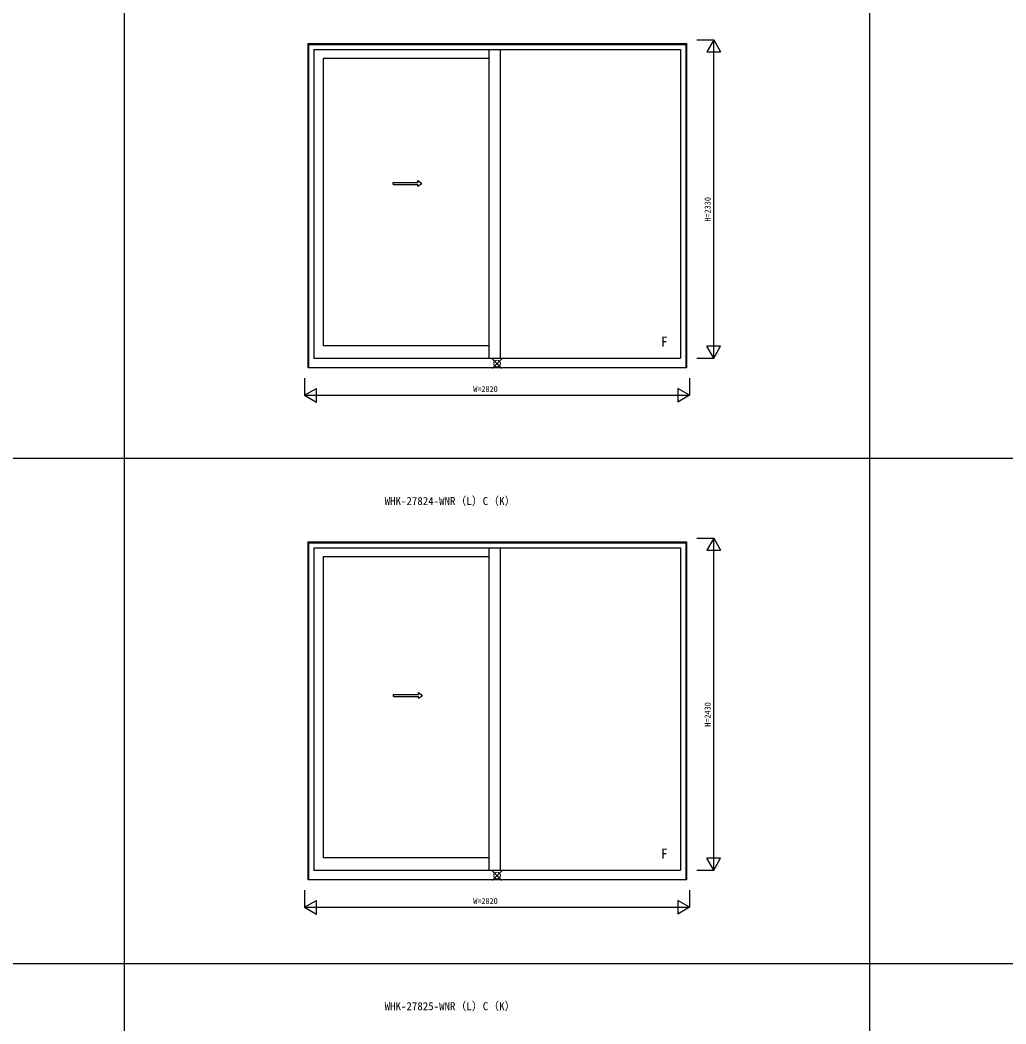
# Model space of a CAD drawing. Units: millimetres, scale not verified. Extents: x -19250 to 19250, y -14000 to 14000.
# Drawn here: x 2525 to 9748, y -6343 to 1009 of the extents above; entities that cross this region are included whole.
import ezdxf
from ezdxf.enums import TextEntityAlignment as Align

# ---------------------------------------------------------------- set-up
doc = ezdxf.new("R2010")
doc.units = ezdxf.units.MM
doc.header["$LTSCALE"] = 50
for name, color, linetype in [('0-0_0', 7, 'Continuous'), ('0-1_YKK_A1', 4, 'Continuous'), ('0-4_YKK_F1', 7, 'Continuous'), ('0-6_YKK_N1', 2, 'Continuous')]:
    doc.layers.add(name, color=color, linetype=linetype)
doc.layers.add('0-5_YKK_IN', color=1, linetype='Continuous', lineweight=18)
doc.styles.add('ＭＳ ゴシック', font='')
doc.styles.get('ＭＳ ゴシック').set_extended_font_data('MS Gothic')

msp = doc.modelspace()

# ---------------------------------------------------------------- linework, layer by layer
at = {"layer": '0-1_YKK_A1'}
for p, q in [((4633, 838), (4633, -1538)), ((4633, 838), (7407, 838)), ((4637, 838), (4637, -1538)), ((7403, 829), (4637, 829)), ((7403, 838), (7403, -1538)), ((7407, 838), (7407, -1538)), ((4677, 794), (7363, 794)), ((4677, 794), (4677, -1466)), ((5959, 794), (5959, -1466)), ((6043, 794), (6043, -1466)), ((7363, 794), (7363, -1466)), ((4745, 727), (4745, -1376)), ((5959, 727), (4745, 727)), ((5257.9, -179.1), (5439.24, -179.09)), ((5257.9, -194.1), (5257.9, -179.1)), ((5257.9, -194.1), (5439.24, -194.09)), ((5439.24, -179.09), (5439.24, -166.59)), ((5439.24, -166.59), (5469.24, -186.59)), ((5439.24, -206.59), (5469.24, -186.59)), ((5439.24, -206.59), (5439.24, -194.09)), ((5959, -1376), (4745, -1376)), ((4677, -1466), (7363, -1466)), ((7407, -1538), (4633, -1538)), ((4633, -2812), (4633, -5288)), ((4633, -2812), (7407, -2812)), ((4637, -2812), (4637, -5288)), ((7403, -2821), (4637, -2821)), ((4677, -2856), (7363, -2856)), ((4677, -2856), (4677, -5216)), ((5959, -2856), (5959, -5216)), ((6043, -2856), (6043, -5216)), ((7363, -2856), (7363, -5216)), ((7403, -2812), (7403, -5288)), ((7407, -2812), (7407, -5288)), ((4745, -2923), (4745, -5126)), ((5959, -2923), (4745, -2923)), ((5261.8, -3929.1), (5443.14, -3929.09)), ((5261.81, -3944.1), (5261.81, -3929.1)), ((5261.81, -3944.1), (5443.15, -3944.09)), ((5443.14, -3929.09), (5443.14, -3916.59)), ((5443.14, -3916.59), (5473.14, -3936.59)), ((5443.15, -3956.59), (5473.14, -3936.59)), ((5443.15, -3956.59), (5443.15, -3944.09)), ((5959, -5126), (4745, -5126)), ((4677, -5216), (7363, -5216)), ((7407, -5288), (4633, -5288))]:
    msp.add_line(p, q, dxfattribs=at)
at = {"layer": '0-4_YKK_F1'}
for p, q in [((3290, -14000), (3290, 13300)), ((8750, -14000), (8750, 13300)), ((-19250, -2200), (18550, -2200)), ((-19250, -5900), (18550, -5900))]:
    msp.add_line(p, q, dxfattribs=at)
at = {"layer": '0-5_YKK_IN'}
for p, q in [((5984.64, -1470.64), (6055.36, -1541.36)), ((5984.64, -1541.36), (6055.36, -1470.64)), ((5984.64, -5220.64), (6055.36, -5291.36)), ((5984.64, -5291.36), (6055.36, -5220.64))]:
    msp.add_line(p, q, dxfattribs=at)
for centre in [(6020, -1506), (6020, -5256)]:
    msp.add_circle(centre, 25, dxfattribs=at)
at = {"layer": '0-6_YKK_N1'}
for p, q in [((7482, 864), (7607, 864)), ((7607, 864), (7557, 777.4)), ((7607, -1466), (7607, 864)), ((7607, 864), (7657, 777.4)), ((7557, 777.4), (7657, 777.4)), ((7607, -1466), (7557, -1379.4)), ((7657, -1379.4), (7557, -1379.4)), ((7607, -1466), (7657, -1379.4)), ((7482, -1466), (7607, -1466)), ((4610, -1613), (4610, -1738)), ((7430, -1613), (7430, -1738)), ((4610, -1738), (4696.6, -1688)), ((4696.6, -1788), (4696.6, -1688)), ((7430, -1738), (7343.4, -1688)), ((7343.4, -1688), (7343.4, -1788)), ((4610, -1738), (7430, -1738)), ((4610, -1738), (4696.6, -1788)), ((7430, -1738), (7343.4, -1788)), ((7482, -2786), (7607, -2786)), ((7607, -2786), (7557, -2872.6)), ((7607, -5216), (7607, -2786)), ((7607, -2786), (7657, -2872.6)), ((7557, -2872.6), (7657, -2872.6)), ((7607, -5216), (7557, -5129.4)), ((7657, -5129.4), (7557, -5129.4)), ((7607, -5216), (7657, -5129.4)), ((7482, -5216), (7607, -5216)), ((4610, -5363), (4610, -5488)), ((7430, -5363), (7430, -5488)), ((4610, -5488), (4696.6, -5438)), ((4696.6, -5538), (4696.6, -5438)), ((7430, -5488), (7343.4, -5438)), ((7343.4, -5438), (7343.4, -5538)), ((4610, -5488), (7430, -5488)), ((4610, -5488), (4696.6, -5538)), ((7430, -5488), (7343.4, -5538))]:
    msp.add_line(p, q, dxfattribs=at)

# ---------------------------------------------------------------- texts
at = {"layer": '0-0_0', "style": 'ＭＳ ゴシック'}
for s, p in [('WHK-27824-WNR（L）C（K）', (5196, -2560)), ('WHK-27825-WNR（L）C（K）', (5196, -6260))]:
    msp.add_text(s, height=58.65, dxfattribs=at).set_placement(p, align=Align.BOTTOM_LEFT)
at = {"layer": '0-1_YKK_A1', "style": 'ＭＳ ゴシック'}
for p in [(7220.06, -1404.76), (7220.06, -5154.76)]:
    msp.add_text('F', height=73.31, dxfattribs=at).set_placement(p, align=Align.BOTTOM_LEFT)
at = {"layer": '0-6_YKK_N1', "style": 'ＭＳ ゴシック'}
for s, p in [('H=2330', (7597, -466)), ('H=2430', (7597, -4166))]:
    msp.add_text(s, height=43.99, rotation=90, dxfattribs=at).set_placement(p, align=Align.BOTTOM_LEFT)
for p in [(5845, -1728), (5845, -5478)]:
    msp.add_text('W=2820', height=43.99, dxfattribs=at).set_placement(p, align=Align.BOTTOM_LEFT)

doc.saveas('drawing.dxf')
